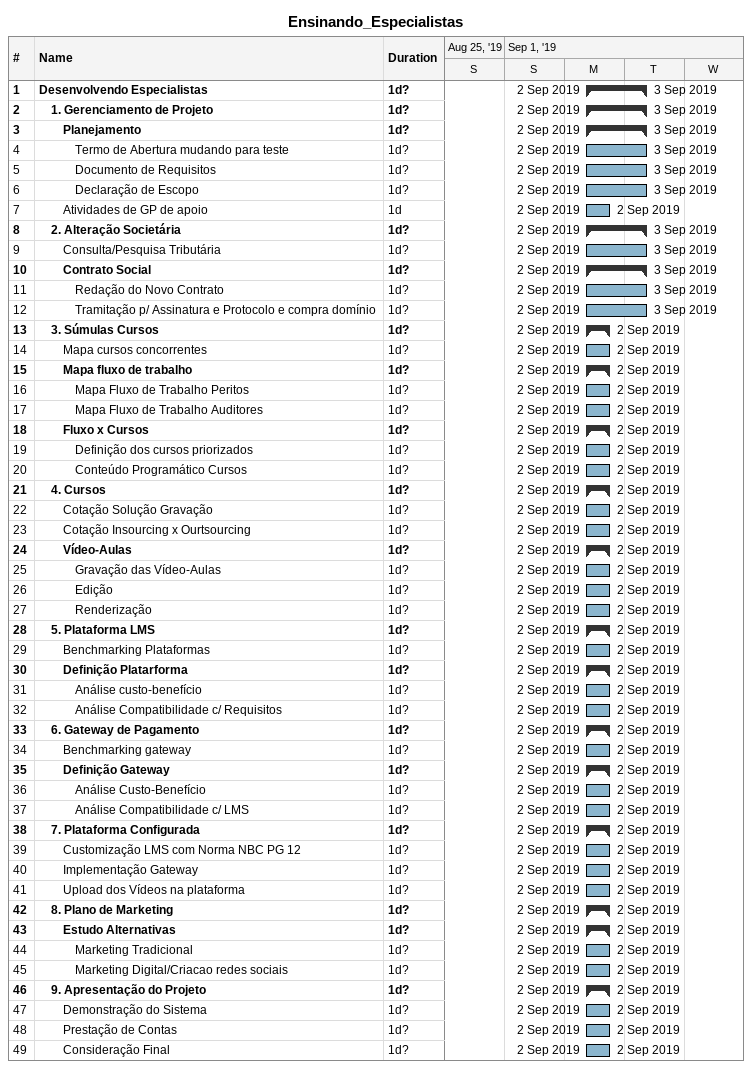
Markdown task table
Ensinando_Especialistas

| ID | Level | Task | Duration | Start | Finish |
|---|---|---|---|---|---|
| 1 | 1 | **Desenvolvendo Especialistas** | 1d? | 2019-09-02 | 2019-09-03 |
| 2 | 2 | **1. Gerenciamento de Projeto** | 1d? | 2019-09-02 | 2019-09-03 |
| 3 | 3 | **Planejamento** | 1d? | 2019-09-02 | 2019-09-03 |
| 4 | 4 | Termo de Abertura mudando para teste | 1d? | 2019-09-02 | 2019-09-03 |
| 5 | 4 | Documento de Requisitos | 1d? | 2019-09-02 | 2019-09-03 |
| 6 | 4 | Declaração de Escopo | 1d? | 2019-09-02 | 2019-09-03 |
| 7 | 3 | Atividades de GP de apoio | 1d | 2019-09-02 | 2019-09-02 |
| 8 | 2 | **2. Alteração Societária** | 1d? | 2019-09-02 | 2019-09-03 |
| 9 | 3 | Consulta/Pesquisa Tributária | 1d? | 2019-09-02 | 2019-09-03 |
| 10 | 3 | **Contrato Social** | 1d? | 2019-09-02 | 2019-09-03 |
| 11 | 4 | Redação do Novo Contrato | 1d? | 2019-09-02 | 2019-09-03 |
| 12 | 4 | Tramitação p/ Assinatura e Protocolo e compra domínio | 1d? | 2019-09-02 | 2019-09-03 |
| 13 | 2 | **3. Súmulas Cursos** | 1d? | 2019-09-02 | 2019-09-02 |
| 14 | 3 | Mapa cursos concorrentes | 1d? | 2019-09-02 | 2019-09-02 |
| 15 | 3 | **Mapa fluxo de trabalho** | 1d? | 2019-09-02 | 2019-09-02 |
| 16 | 4 | Mapa Fluxo de Trabalho Peritos | 1d? | 2019-09-02 | 2019-09-02 |
| 17 | 4 | Mapa Fluxo de Trabalho Auditores | 1d? | 2019-09-02 | 2019-09-02 |
| 18 | 3 | **Fluxo x Cursos** | 1d? | 2019-09-02 | 2019-09-02 |
| 19 | 4 | Definição dos cursos priorizados | 1d? | 2019-09-02 | 2019-09-02 |
| 20 | 4 | Conteúdo Programático Cursos | 1d? | 2019-09-02 | 2019-09-02 |
| 21 | 2 | **4. Cursos** | 1d? | 2019-09-02 | 2019-09-02 |
| 22 | 3 | Cotação Solução Gravação | 1d? | 2019-09-02 | 2019-09-02 |
| 23 | 3 | Cotação Insourcing x Ourtsourcing | 1d? | 2019-09-02 | 2019-09-02 |
| 24 | 3 | **Vídeo-Aulas** | 1d? | 2019-09-02 | 2019-09-02 |
| 25 | 4 | Gravação das Vídeo-Aulas | 1d? | 2019-09-02 | 2019-09-02 |
| 26 | 4 | Edição | 1d? | 2019-09-02 | 2019-09-02 |
| 27 | 4 | Renderização | 1d? | 2019-09-02 | 2019-09-02 |
| 28 | 2 | **5. Plataforma LMS** | 1d? | 2019-09-02 | 2019-09-02 |
| 29 | 3 | Benchmarking Plataformas | 1d? | 2019-09-02 | 2019-09-02 |
| 30 | 3 | **Definição Platarforma** | 1d? | 2019-09-02 | 2019-09-02 |
| 31 | 4 | Análise custo-benefício | 1d? | 2019-09-02 | 2019-09-02 |
| 32 | 4 | Análise Compatibilidade c/ Requisitos | 1d? | 2019-09-02 | 2019-09-02 |
| 33 | 2 | **6. Gateway de Pagamento** | 1d? | 2019-09-02 | 2019-09-02 |
| 34 | 3 | Benchmarking gateway | 1d? | 2019-09-02 | 2019-09-02 |
| 35 | 3 | **Definição Gateway** | 1d? | 2019-09-02 | 2019-09-02 |
| 36 | 4 | Análise Custo-Benefício | 1d? | 2019-09-02 | 2019-09-02 |
| 37 | 4 | Análise Compatibilidade c/ LMS | 1d? | 2019-09-02 | 2019-09-02 |
| 38 | 2 | **7. Plataforma Configurada** | 1d? | 2019-09-02 | 2019-09-02 |
| 39 | 3 | Customização LMS com Norma NBC PG 12 | 1d? | 2019-09-02 | 2019-09-02 |
| 40 | 3 | Implementação Gateway | 1d? | 2019-09-02 | 2019-09-02 |
| 41 | 3 | Upload dos Vídeos na plataforma | 1d? | 2019-09-02 | 2019-09-02 |
| 42 | 2 | **8. Plano de Marketing** | 1d? | 2019-09-02 | 2019-09-02 |
| 43 | 3 | **Estudo Alternativas** | 1d? | 2019-09-02 | 2019-09-02 |
| 44 | 4 | Marketing Tradicional | 1d? | 2019-09-02 | 2019-09-02 |
| 45 | 4 | Marketing Digital/Criacao redes sociais | 1d? | 2019-09-02 | 2019-09-02 |
| 46 | 2 | **9. Apresentação do Projeto** | 1d? | 2019-09-02 | 2019-09-02 |
| 47 | 3 | Demonstração do Sistema | 1d? | 2019-09-02 | 2019-09-02 |
| 48 | 3 | Prestação de Contas | 1d? | 2019-09-02 | 2019-09-02 |
| 49 | 3 | Consideração Final | 1d? | 2019-09-02 | 2019-09-02 |
